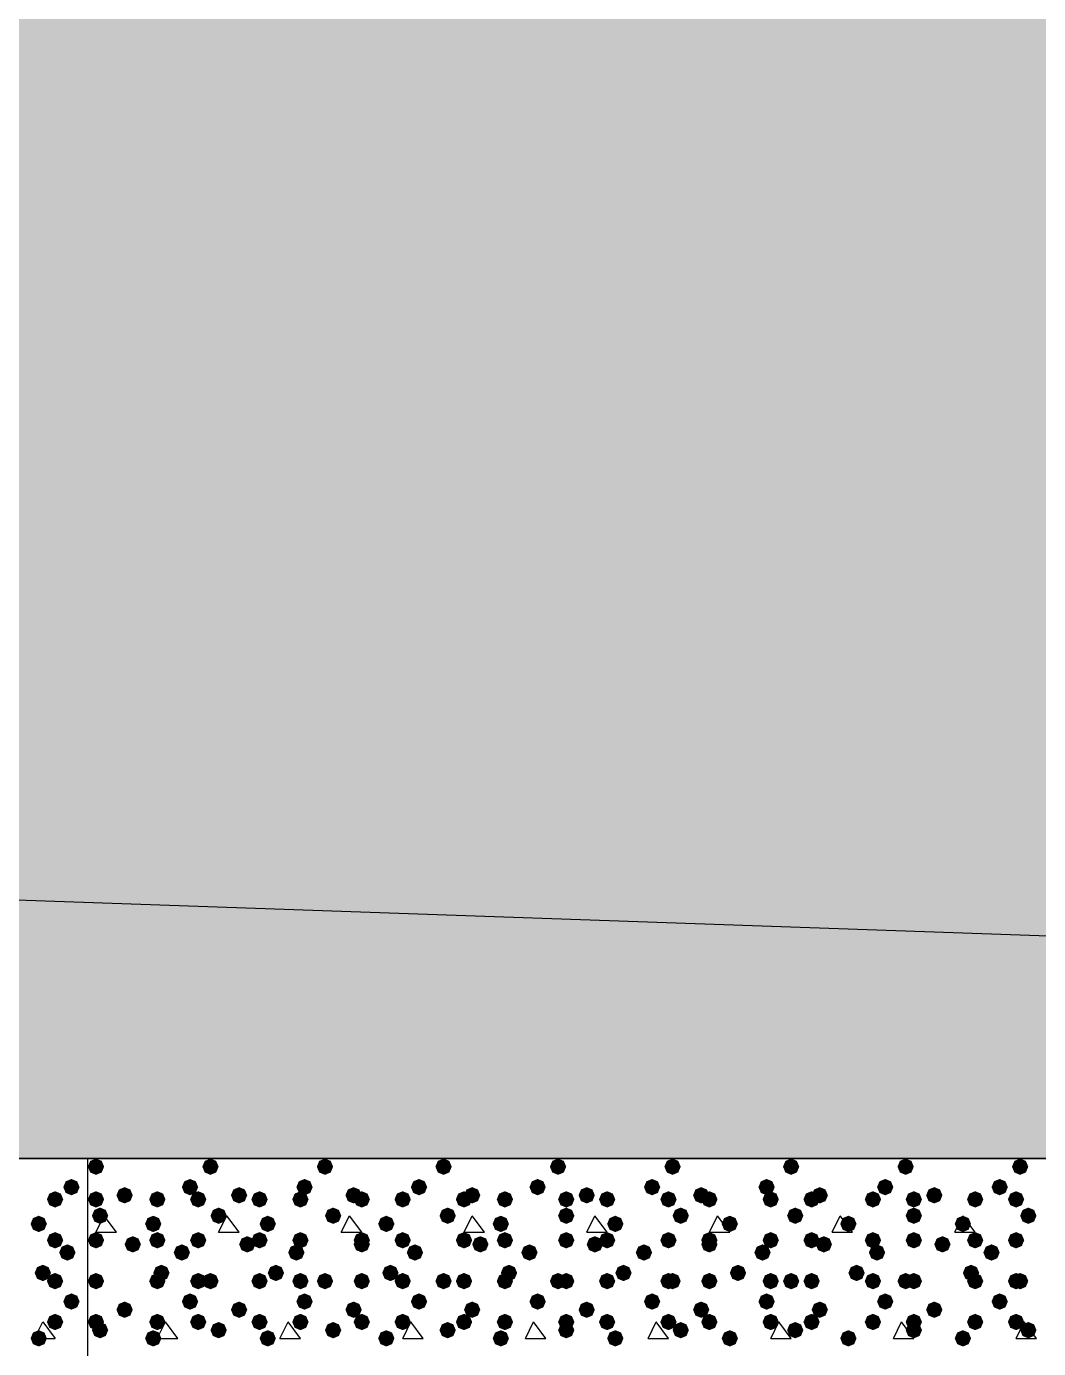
# Model space of a CAD drawing. Header units: millimetres. Extents: x 0 to 420, y 0 to 297.
# Drawn here: x 301.29 to 311.76, y 163.98 to 177.67 of the extents above; entities that cross this region are included whole.
import ezdxf

# ---------------------------------------------------------------- set-up
doc = ezdxf.new("R2010")
doc.units = ezdxf.units.MM
doc.layers.get('0').update_dxf_attribs({"linetype": 'CONTINUOUS'})

msp = doc.modelspace()

# ---------------------------------------------------------------- hatches: boundary and pattern name
at = {"true_color": 0x000008}
h = msp.add_hatch(color=0, dxfattribs=at)
h.paths.add_polyline_path([(378.544667, 177.927), (32.469667, 177.927), (378.544667, 165.946667)], flags=0)
h.paths.add_polyline_path([(32.469667, 177.927), (378.544667, 165.946667), (32.469667, 165.946667)], flags=0)
for points in [[(302.090667, 165.862), (302.065796, 165.802204), (302.006, 165.777333), (301.946204, 165.802204), (301.921333, 165.862), (301.946204, 165.921796), (302.006, 165.946667), (302.065796, 165.921796)], [(303.276, 165.862), (303.251129, 165.802204), (303.191333, 165.777333), (303.131537, 165.802204), (303.106667, 165.862), (303.131537, 165.921796), (303.191333, 165.946667), (303.251129, 165.921796)], [(304.461333, 165.862), (304.436462, 165.802204), (304.376667, 165.777333), (304.316871, 165.802204), (304.292, 165.862), (304.316871, 165.921796), (304.376667, 165.946667), (304.436462, 165.921796)], [(305.689, 165.862), (305.664129, 165.802204), (305.604333, 165.777333), (305.544537, 165.802204), (305.519667, 165.862), (305.544537, 165.921796), (305.604333, 165.946667), (305.664129, 165.921796)], [(306.874333, 165.862), (306.849462, 165.802204), (306.789667, 165.777333), (306.729871, 165.802204), (306.705, 165.862), (306.729871, 165.921796), (306.789667, 165.946667), (306.849462, 165.921796)], [(308.059667, 165.862), (308.034796, 165.802204), (307.975, 165.777333), (307.915204, 165.802204), (307.890333, 165.862), (307.915204, 165.921796), (307.975, 165.946667), (308.034796, 165.921796)], [(309.287333, 165.862), (309.262462, 165.802204), (309.202667, 165.777333), (309.142871, 165.802204), (309.118, 165.862), (309.142871, 165.921796), (309.202667, 165.946667), (309.262462, 165.921796)], [(310.472667, 165.862), (310.447796, 165.802204), (310.388, 165.777333), (310.328204, 165.802204), (310.303333, 165.862), (310.328204, 165.921796), (310.388, 165.946667), (310.447796, 165.921796)], [(311.658, 165.862), (311.633129, 165.802204), (311.573333, 165.777333), (311.513537, 165.802204), (311.488667, 165.862), (311.513537, 165.921796), (311.573333, 165.946667), (311.633129, 165.921796)], [(303.064333, 165.650333), (303.039462, 165.590537), (302.979667, 165.565667), (302.919871, 165.590537), (302.895, 165.650333), (302.919871, 165.710129), (302.979667, 165.735), (303.039462, 165.710129)], [(304.249667, 165.650333), (304.224796, 165.590537), (304.165, 165.565667), (304.105204, 165.590537), (304.080333, 165.650333), (304.105204, 165.710129), (304.165, 165.735), (304.224796, 165.710129)], [(305.435, 165.650333), (305.410129, 165.590537), (305.350333, 165.565667), (305.290538, 165.590537), (305.265667, 165.650333), (305.290537, 165.710129), (305.350333, 165.735), (305.410129, 165.710129)], [(306.662667, 165.650333), (306.637796, 165.590537), (306.578, 165.565667), (306.518204, 165.590537), (306.493333, 165.650333), (306.518204, 165.710129), (306.578, 165.735), (306.637796, 165.710129)], [(307.848, 165.650333), (307.823129, 165.590537), (307.763333, 165.565667), (307.703538, 165.590537), (307.678667, 165.650333), (307.703537, 165.710129), (307.763333, 165.735), (307.823129, 165.710129)], [(309.033333, 165.650333), (309.008462, 165.590537), (308.948667, 165.565667), (308.888871, 165.590537), (308.864, 165.650333), (308.888871, 165.710129), (308.948667, 165.735), (309.008462, 165.710129)], [(310.261, 165.650333), (310.236129, 165.590537), (310.176333, 165.565667), (310.116537, 165.590537), (310.091667, 165.650333), (310.116537, 165.710129), (310.176333, 165.735), (310.236129, 165.710129)], [(311.446333, 165.650333), (311.421462, 165.590537), (311.361667, 165.565667), (311.301871, 165.590537), (311.277, 165.650333), (311.301871, 165.710129), (311.361667, 165.735), (311.421462, 165.710129)], [(302.090667, 165.523333), (302.065796, 165.463537), (302.006, 165.438667), (301.946204, 165.463537), (301.921333, 165.523333), (301.946204, 165.583129), (302.006, 165.608), (302.065796, 165.583129)], [(302.387, 165.565667), (302.362129, 165.505871), (302.302333, 165.481), (302.242538, 165.505871), (302.217667, 165.565667), (302.242537, 165.625462), (302.302333, 165.650333), (302.362129, 165.625463)], [(302.725667, 165.523333), (302.700796, 165.463537), (302.641, 165.438667), (302.581204, 165.463537), (302.556333, 165.523333), (302.581204, 165.583129), (302.641, 165.608), (302.700796, 165.583129)], [(303.149, 165.523333), (303.124129, 165.463537), (303.064333, 165.438667), (303.004537, 165.463537), (302.979667, 165.523333), (303.004537, 165.583129), (303.064333, 165.608), (303.124129, 165.583129)], [(303.572333, 165.565667), (303.547462, 165.505871), (303.487667, 165.481), (303.427871, 165.505871), (303.403, 165.565667), (303.427871, 165.625462), (303.487667, 165.650333), (303.547462, 165.625463)], [(303.784, 165.523333), (303.759129, 165.463537), (303.699333, 165.438667), (303.639537, 165.463537), (303.614667, 165.523333), (303.639537, 165.583129), (303.699333, 165.608), (303.759129, 165.583129)], [(304.207333, 165.523333), (304.182462, 165.463537), (304.122667, 165.438667), (304.062871, 165.463537), (304.038, 165.523333), (304.062871, 165.583129), (304.122667, 165.608), (304.182462, 165.583129)], [(304.757667, 165.565667), (304.732796, 165.505871), (304.673, 165.481), (304.613204, 165.505871), (304.588333, 165.565667), (304.613204, 165.625462), (304.673, 165.650333), (304.732796, 165.625463)], [(304.842333, 165.523333), (304.817462, 165.463537), (304.757667, 165.438667), (304.697871, 165.463537), (304.673, 165.523333), (304.697871, 165.583129), (304.757667, 165.608), (304.817462, 165.583129)], [(305.265667, 165.523333), (305.240796, 165.463537), (305.181, 165.438667), (305.121204, 165.463537), (305.096333, 165.523333), (305.121204, 165.583129), (305.181, 165.608), (305.240796, 165.583129)], [(305.900667, 165.523333), (305.875796, 165.463537), (305.816, 165.438667), (305.756204, 165.463537), (305.731333, 165.523333), (305.756204, 165.583129), (305.816, 165.608), (305.875796, 165.583129)], [(305.985333, 165.565667), (305.960463, 165.505871), (305.900667, 165.481), (305.840871, 165.505871), (305.816, 165.565667), (305.840871, 165.625462), (305.900667, 165.650333), (305.960462, 165.625463)], [(306.324, 165.523333), (306.299129, 165.463537), (306.239333, 165.438667), (306.179537, 165.463537), (306.154667, 165.523333), (306.179537, 165.583129), (306.239333, 165.608), (306.299129, 165.583129)], [(306.959, 165.523333), (306.934129, 165.463537), (306.874333, 165.438667), (306.814537, 165.463537), (306.789667, 165.523333), (306.814537, 165.583129), (306.874333, 165.608), (306.934129, 165.583129)], [(307.170667, 165.565667), (307.145796, 165.505871), (307.086, 165.481), (307.026204, 165.505871), (307.001333, 165.565667), (307.026204, 165.625462), (307.086, 165.650333), (307.145796, 165.625463)], [(307.382333, 165.523333), (307.357462, 165.463537), (307.297667, 165.438667), (307.237871, 165.463537), (307.213, 165.523333), (307.237871, 165.583129), (307.297667, 165.608), (307.357462, 165.583129)], [(308.017333, 165.523333), (307.992462, 165.463537), (307.932667, 165.438667), (307.872871, 165.463537), (307.848, 165.523333), (307.872871, 165.583129), (307.932667, 165.608), (307.992462, 165.583129)], [(308.356, 165.565667), (308.331129, 165.505871), (308.271333, 165.481), (308.211537, 165.505871), (308.186667, 165.565667), (308.211537, 165.625462), (308.271333, 165.650333), (308.331129, 165.625463)], [(308.440667, 165.523333), (308.415796, 165.463537), (308.356, 165.438667), (308.296204, 165.463537), (308.271333, 165.523333), (308.296204, 165.583129), (308.356, 165.608), (308.415796, 165.583129)], [(309.075667, 165.523333), (309.050796, 165.463537), (308.991, 165.438667), (308.931204, 165.463537), (308.906333, 165.523333), (308.931204, 165.583129), (308.991, 165.608), (309.050796, 165.583129)], [(309.499, 165.523333), (309.474129, 165.463537), (309.414333, 165.438667), (309.354537, 165.463537), (309.329667, 165.523333), (309.354537, 165.583129), (309.414333, 165.608), (309.474129, 165.583129)], [(309.583667, 165.565667), (309.558796, 165.505871), (309.499, 165.481), (309.439204, 165.505871), (309.414333, 165.565667), (309.439204, 165.625462), (309.499, 165.650333), (309.558796, 165.625463)], [(310.134, 165.523333), (310.109129, 165.463537), (310.049333, 165.438667), (309.989537, 165.463537), (309.964667, 165.523333), (309.989537, 165.583129), (310.049333, 165.608), (310.109129, 165.583129)], [(310.557333, 165.523333), (310.532462, 165.463537), (310.472667, 165.438667), (310.412871, 165.463537), (310.388, 165.523333), (310.412871, 165.583129), (310.472667, 165.608), (310.532462, 165.583129)], [(310.769, 165.565667), (310.744129, 165.505871), (310.684333, 165.481), (310.624537, 165.505871), (310.599667, 165.565667), (310.624537, 165.625462), (310.684333, 165.650333), (310.744129, 165.625463)], [(311.192333, 165.523333), (311.167462, 165.463537), (311.107667, 165.438667), (311.047871, 165.463537), (311.023, 165.523333), (311.047871, 165.583129), (311.107667, 165.608), (311.167462, 165.583129)], [(311.615667, 165.523333), (311.590796, 165.463537), (311.531, 165.438667), (311.471204, 165.463537), (311.446333, 165.523333), (311.471204, 165.583129), (311.531, 165.608), (311.590796, 165.583129)], [(302.133, 165.354), (302.108129, 165.294204), (302.048333, 165.269333), (301.988538, 165.294204), (301.963667, 165.354), (301.988537, 165.413796), (302.048333, 165.438667), (302.108129, 165.413796)], [(303.360667, 165.354), (303.335796, 165.294204), (303.276, 165.269333), (303.216204, 165.294204), (303.191333, 165.354), (303.216204, 165.413796), (303.276, 165.438667), (303.335796, 165.413796)], [(304.546, 165.354), (304.521129, 165.294204), (304.461333, 165.269333), (304.401538, 165.294204), (304.376667, 165.354), (304.401537, 165.413796), (304.461333, 165.438667), (304.521129, 165.413796)], [(305.731333, 165.354), (305.706462, 165.294204), (305.646667, 165.269333), (305.586871, 165.294204), (305.562, 165.354), (305.586871, 165.413796), (305.646667, 165.438667), (305.706462, 165.413796)], [(306.959, 165.354), (306.934129, 165.294204), (306.874333, 165.269333), (306.814537, 165.294204), (306.789667, 165.354), (306.814537, 165.413796), (306.874333, 165.438667), (306.934129, 165.413796)], [(308.144333, 165.354), (308.119462, 165.294204), (308.059667, 165.269333), (307.999871, 165.294204), (307.975, 165.354), (307.999871, 165.413796), (308.059667, 165.438667), (308.119462, 165.413796)], [(309.329667, 165.354), (309.304796, 165.294204), (309.245, 165.269333), (309.185204, 165.294204), (309.160333, 165.354), (309.185204, 165.413796), (309.245, 165.438667), (309.304796, 165.413796)], [(310.557333, 165.354), (310.532462, 165.294204), (310.472667, 165.269333), (310.412871, 165.294204), (310.388, 165.354), (310.412871, 165.413796), (310.472667, 165.438667), (310.532462, 165.413796)], [(311.742667, 165.354), (311.717796, 165.294204), (311.658, 165.269333), (311.598204, 165.294204), (311.573333, 165.354), (311.598204, 165.413796), (311.658, 165.438667), (311.717796, 165.413796)], [(302.683333, 165.269333), (302.658462, 165.209537), (302.598667, 165.184667), (302.538871, 165.209537), (302.514, 165.269333), (302.538871, 165.329129), (302.598667, 165.354), (302.658462, 165.329129)], [(303.868667, 165.269333), (303.843796, 165.209537), (303.784, 165.184667), (303.724204, 165.209537), (303.699333, 165.269333), (303.724204, 165.329129), (303.784, 165.354), (303.843796, 165.329129)], [(305.096333, 165.269333), (305.071462, 165.209537), (305.011667, 165.184667), (304.951871, 165.209537), (304.927, 165.269333), (304.951871, 165.329129), (305.011667, 165.354), (305.071462, 165.329129)], [(306.281667, 165.269333), (306.256796, 165.209537), (306.197, 165.184667), (306.137204, 165.209537), (306.112333, 165.269333), (306.137204, 165.329129), (306.197, 165.354), (306.256796, 165.329129)], [(307.467, 165.269333), (307.442129, 165.209537), (307.382333, 165.184667), (307.322538, 165.209537), (307.297667, 165.269333), (307.322537, 165.329129), (307.382333, 165.354), (307.442129, 165.329129)], [(308.652333, 165.269333), (308.627462, 165.209537), (308.567667, 165.184667), (308.507871, 165.209537), (308.483, 165.269333), (308.507871, 165.329129), (308.567667, 165.354), (308.627462, 165.329129)], [(309.88, 165.269333), (309.855129, 165.209537), (309.795333, 165.184667), (309.735537, 165.209537), (309.710667, 165.269333), (309.735537, 165.329129), (309.795333, 165.354), (309.855129, 165.329129)], [(311.065333, 165.269333), (311.040462, 165.209537), (310.980667, 165.184667), (310.920871, 165.209537), (310.896, 165.269333), (310.920871, 165.329129), (310.980667, 165.354), (311.040462, 165.329129)], [(302.090667, 165.1), (302.065796, 165.040204), (302.006, 165.015333), (301.946204, 165.040204), (301.921333, 165.1), (301.946204, 165.159796), (302.006, 165.184667), (302.065796, 165.159796)], [(302.725667, 165.1), (302.700796, 165.040204), (302.641, 165.015333), (302.581204, 165.040204), (302.556333, 165.1), (302.581204, 165.159796), (302.641, 165.184667), (302.700796, 165.159796)], [(303.149, 165.1), (303.124129, 165.040204), (303.064333, 165.015333), (303.004537, 165.040204), (302.979667, 165.1), (303.004537, 165.159796), (303.064333, 165.184667), (303.124129, 165.159796)], [(303.784, 165.1), (303.759129, 165.040204), (303.699333, 165.015333), (303.639537, 165.040204), (303.614667, 165.1), (303.639537, 165.159796), (303.699333, 165.184667), (303.759129, 165.159796)], [(304.207333, 165.1), (304.182462, 165.040204), (304.122667, 165.015333), (304.062871, 165.040204), (304.038, 165.1), (304.062871, 165.159796), (304.122667, 165.184667), (304.182462, 165.159796)], [(304.842333, 165.1), (304.817462, 165.040204), (304.757667, 165.015333), (304.697871, 165.040204), (304.673, 165.1), (304.697871, 165.159796), (304.757667, 165.184667), (304.817462, 165.159796)], [(305.265667, 165.1), (305.240796, 165.040204), (305.181, 165.015333), (305.121204, 165.040204), (305.096333, 165.1), (305.121204, 165.159796), (305.181, 165.184667), (305.240796, 165.159796)], [(305.900667, 165.1), (305.875796, 165.040204), (305.816, 165.015333), (305.756204, 165.040204), (305.731333, 165.1), (305.756204, 165.159796), (305.816, 165.184667), (305.875796, 165.159796)], [(306.324, 165.1), (306.299129, 165.040204), (306.239333, 165.015333), (306.179537, 165.040204), (306.154667, 165.1), (306.179537, 165.159796), (306.239333, 165.184667), (306.299129, 165.159796)], [(306.959, 165.1), (306.934129, 165.040204), (306.874333, 165.015333), (306.814537, 165.040204), (306.789667, 165.1), (306.814537, 165.159796), (306.874333, 165.184667), (306.934129, 165.159796)], [(307.382333, 165.1), (307.357462, 165.040204), (307.297667, 165.015333), (307.237871, 165.040204), (307.213, 165.1), (307.237871, 165.159796), (307.297667, 165.184667), (307.357462, 165.159796)], [(308.017333, 165.1), (307.992462, 165.040204), (307.932667, 165.015333), (307.872871, 165.040204), (307.848, 165.1), (307.872871, 165.159796), (307.932667, 165.184667), (307.992462, 165.159796)], [(308.440667, 165.1), (308.415796, 165.040204), (308.356, 165.015333), (308.296204, 165.040204), (308.271333, 165.1), (308.296204, 165.159796), (308.356, 165.184667), (308.415796, 165.159796)], [(309.075667, 165.1), (309.050796, 165.040204), (308.991, 165.015333), (308.931204, 165.040204), (308.906333, 165.1), (308.931204, 165.159796), (308.991, 165.184667), (309.050796, 165.159796)], [(309.499, 165.1), (309.474129, 165.040204), (309.414333, 165.015333), (309.354537, 165.040204), (309.329667, 165.1), (309.354537, 165.159796), (309.414333, 165.184667), (309.474129, 165.159796)], [(310.134, 165.1), (310.109129, 165.040204), (310.049333, 165.015333), (309.989537, 165.040204), (309.964667, 165.1), (309.989537, 165.159796), (310.049333, 165.184667), (310.109129, 165.159796)], [(310.557333, 165.1), (310.532462, 165.040204), (310.472667, 165.015333), (310.412871, 165.040204), (310.388, 165.1), (310.412871, 165.159796), (310.472667, 165.184667), (310.532462, 165.159796)], [(311.192333, 165.1), (311.167462, 165.040204), (311.107667, 165.015333), (311.047871, 165.040204), (311.023, 165.1), (311.047871, 165.159796), (311.107667, 165.184667), (311.167462, 165.159796)], [(311.615667, 165.1), (311.590796, 165.040204), (311.531, 165.015333), (311.471204, 165.040204), (311.446333, 165.1), (311.471204, 165.159796), (311.531, 165.184667), (311.590796, 165.159796)], [(302.471667, 165.057667), (302.446796, 164.997871), (302.387, 164.973), (302.327204, 164.997871), (302.302333, 165.057667), (302.327204, 165.117462), (302.387, 165.142333), (302.446796, 165.117463)], [(302.979667, 164.973), (302.954796, 164.913204), (302.895, 164.888333), (302.835204, 164.913204), (302.810333, 164.973), (302.835204, 165.032796), (302.895, 165.057667), (302.954796, 165.032796)], [(303.657, 165.057667), (303.632129, 164.997871), (303.572333, 164.973), (303.512538, 164.997871), (303.487667, 165.057667), (303.512537, 165.117462), (303.572333, 165.142333), (303.632129, 165.117463)], [(304.165, 164.973), (304.140129, 164.913204), (304.080333, 164.888333), (304.020538, 164.913204), (303.995667, 164.973), (304.020537, 165.032796), (304.080333, 165.057667), (304.140129, 165.032796)], [(304.842333, 165.057667), (304.817462, 164.997871), (304.757667, 164.973), (304.697871, 164.997871), (304.673, 165.057667), (304.697871, 165.117462), (304.757667, 165.142333), (304.817462, 165.117463)], [(305.392667, 164.973), (305.367796, 164.913204), (305.308, 164.888333), (305.248204, 164.913204), (305.223333, 164.973), (305.248204, 165.032796), (305.308, 165.057667), (305.367796, 165.032796)], [(306.07, 165.057667), (306.045129, 164.997871), (305.985333, 164.973), (305.925538, 164.997871), (305.900667, 165.057667), (305.925537, 165.117462), (305.985333, 165.142333), (306.045129, 165.117463)], [(306.578, 164.973), (306.553129, 164.913204), (306.493333, 164.888333), (306.433538, 164.913204), (306.408667, 164.973), (306.433537, 165.032796), (306.493333, 165.057667), (306.553129, 165.032796)], [(307.255333, 165.057667), (307.230463, 164.997871), (307.170667, 164.973), (307.110871, 164.997871), (307.086, 165.057667), (307.110871, 165.117462), (307.170667, 165.142333), (307.230462, 165.117463)], [(307.763333, 164.973), (307.738462, 164.913204), (307.678667, 164.888333), (307.618871, 164.913204), (307.594, 164.973), (307.618871, 165.032796), (307.678667, 165.057667), (307.738462, 165.032796)], [(308.440667, 165.057667), (308.415796, 164.997871), (308.356, 164.973), (308.296204, 164.997871), (308.271333, 165.057667), (308.296204, 165.117462), (308.356, 165.142333), (308.415796, 165.117463)], [(308.991, 164.973), (308.966129, 164.913204), (308.906333, 164.888333), (308.846537, 164.913204), (308.821667, 164.973), (308.846537, 165.032796), (308.906333, 165.057667), (308.966129, 165.032796)], [(309.626, 165.057667), (309.601129, 164.997871), (309.541333, 164.973), (309.481537, 164.997871), (309.456667, 165.057667), (309.481537, 165.117462), (309.541333, 165.142333), (309.601129, 165.117463)], [(310.176333, 164.973), (310.151462, 164.913204), (310.091667, 164.888333), (310.031871, 164.913204), (310.007, 164.973), (310.031871, 165.032796), (310.091667, 165.057667), (310.151462, 165.032796)], [(310.853667, 165.057667), (310.828796, 164.997871), (310.769, 164.973), (310.709204, 164.997871), (310.684333, 165.057667), (310.709204, 165.117462), (310.769, 165.142333), (310.828796, 165.117463)], [(311.361667, 164.973), (311.336796, 164.913204), (311.277, 164.888333), (311.217204, 164.913204), (311.192333, 164.973), (311.217204, 165.032796), (311.277, 165.057667), (311.336796, 165.032796)], [(302.090667, 164.676667), (302.065796, 164.616871), (302.006, 164.592), (301.946204, 164.616871), (301.921333, 164.676667), (301.946204, 164.736462), (302.006, 164.761333), (302.065796, 164.736463)], [(302.090667, 164.676667), (302.065796, 164.616871), (302.006, 164.592), (301.946204, 164.616871), (301.921333, 164.676667), (301.946204, 164.736462), (302.006, 164.761333), (302.065796, 164.736463)], [(302.725667, 164.676667), (302.700796, 164.616871), (302.641, 164.592), (302.581204, 164.616871), (302.556333, 164.676667), (302.581204, 164.736462), (302.641, 164.761333), (302.700796, 164.736463)], [(302.768, 164.761333), (302.743129, 164.701537), (302.683333, 164.676667), (302.623538, 164.701537), (302.598667, 164.761333), (302.623537, 164.821129), (302.683333, 164.846), (302.743129, 164.821129)], [(303.149, 164.676667), (303.124129, 164.616871), (303.064333, 164.592), (303.004537, 164.616871), (302.979667, 164.676667), (303.004537, 164.736462), (303.064333, 164.761333), (303.124129, 164.736463)], [(303.276, 164.676667), (303.251129, 164.616871), (303.191333, 164.592), (303.131537, 164.616871), (303.106667, 164.676667), (303.131537, 164.736462), (303.191333, 164.761333), (303.251129, 164.736463)], [(303.784, 164.676667), (303.759129, 164.616871), (303.699333, 164.592), (303.639537, 164.616871), (303.614667, 164.676667), (303.639537, 164.736462), (303.699333, 164.761333), (303.759129, 164.736463)], [(303.953333, 164.761333), (303.928463, 164.701537), (303.868667, 164.676667), (303.808871, 164.701537), (303.784, 164.761333), (303.808871, 164.821129), (303.868667, 164.846), (303.928462, 164.821129)], [(304.207333, 164.676667), (304.182462, 164.616871), (304.122667, 164.592), (304.062871, 164.616871), (304.038, 164.676667), (304.062871, 164.736462), (304.122667, 164.761333), (304.182462, 164.736463)], [(304.461333, 164.676667), (304.436462, 164.616871), (304.376667, 164.592), (304.316871, 164.616871), (304.292, 164.676667), (304.316871, 164.736462), (304.376667, 164.761333), (304.436462, 164.736463)], [(304.842333, 164.676667), (304.817462, 164.616871), (304.757667, 164.592), (304.697871, 164.616871), (304.673, 164.676667), (304.697871, 164.736462), (304.757667, 164.761333), (304.817462, 164.736463)], [(305.138667, 164.761333), (305.113796, 164.701537), (305.054, 164.676667), (304.994204, 164.701537), (304.969333, 164.761333), (304.994204, 164.821129), (305.054, 164.846), (305.113796, 164.821129)], [(305.265667, 164.676667), (305.240796, 164.616871), (305.181, 164.592), (305.121204, 164.616871), (305.096333, 164.676667), (305.121204, 164.736462), (305.181, 164.761333), (305.240796, 164.736463)], [(305.689, 164.676667), (305.664129, 164.616871), (305.604333, 164.592), (305.544537, 164.616871), (305.519667, 164.676667), (305.544537, 164.736462), (305.604333, 164.761333), (305.664129, 164.736463)], [(305.900667, 164.676667), (305.875796, 164.616871), (305.816, 164.592), (305.756204, 164.616871), (305.731333, 164.676667), (305.756204, 164.736462), (305.816, 164.761333), (305.875796, 164.736463)], [(306.324, 164.676667), (306.299129, 164.616871), (306.239333, 164.592), (306.179537, 164.616871), (306.154667, 164.676667), (306.179537, 164.736462), (306.239333, 164.761333), (306.299129, 164.736463)], [(306.366333, 164.761333), (306.341462, 164.701537), (306.281667, 164.676667), (306.221871, 164.701537), (306.197, 164.761333), (306.221871, 164.821129), (306.281667, 164.846), (306.341462, 164.821129)], [(306.874333, 164.676667), (306.849462, 164.616871), (306.789667, 164.592), (306.729871, 164.616871), (306.705, 164.676667), (306.729871, 164.736462), (306.789667, 164.761333), (306.849462, 164.736463)], [(306.959, 164.676667), (306.934129, 164.616871), (306.874333, 164.592), (306.814537, 164.616871), (306.789667, 164.676667), (306.814537, 164.736462), (306.874333, 164.761333), (306.934129, 164.736463)], [(307.382333, 164.676667), (307.357462, 164.616871), (307.297667, 164.592), (307.237871, 164.616871), (307.213, 164.676667), (307.237871, 164.736462), (307.297667, 164.761333), (307.357462, 164.736463)], [(307.551667, 164.761333), (307.526796, 164.701537), (307.467, 164.676667), (307.407204, 164.701537), (307.382333, 164.761333), (307.407204, 164.821129), (307.467, 164.846), (307.526796, 164.821129)], [(308.017333, 164.676667), (307.992462, 164.616871), (307.932667, 164.592), (307.872871, 164.616871), (307.848, 164.676667), (307.872871, 164.736462), (307.932667, 164.761333), (307.992462, 164.736463)], [(308.059667, 164.676667), (308.034796, 164.616871), (307.975, 164.592), (307.915204, 164.616871), (307.890333, 164.676667), (307.915204, 164.736462), (307.975, 164.761333), (308.034796, 164.736463)], [(308.440667, 164.676667), (308.415796, 164.616871), (308.356, 164.592), (308.296204, 164.616871), (308.271333, 164.676667), (308.296204, 164.736462), (308.356, 164.761333), (308.415796, 164.736463)], [(308.737, 164.761333), (308.712129, 164.701537), (308.652333, 164.676667), (308.592538, 164.701537), (308.567667, 164.761333), (308.592537, 164.821129), (308.652333, 164.846), (308.712129, 164.821129)], [(309.075667, 164.676667), (309.050796, 164.616871), (308.991, 164.592), (308.931204, 164.616871), (308.906333, 164.676667), (308.931204, 164.736462), (308.991, 164.761333), (309.050796, 164.736463)], [(309.287333, 164.676667), (309.262462, 164.616871), (309.202667, 164.592), (309.142871, 164.616871), (309.118, 164.676667), (309.142871, 164.736462), (309.202667, 164.761333), (309.262462, 164.736463)], [(309.499, 164.676667), (309.474129, 164.616871), (309.414333, 164.592), (309.354537, 164.616871), (309.329667, 164.676667), (309.354537, 164.736462), (309.414333, 164.761333), (309.474129, 164.736463)], [(309.964667, 164.761333), (309.939796, 164.701537), (309.88, 164.676667), (309.820204, 164.701537), (309.795333, 164.761333), (309.820204, 164.821129), (309.88, 164.846), (309.939796, 164.821129)], [(310.134, 164.676667), (310.109129, 164.616871), (310.049333, 164.592), (309.989537, 164.616871), (309.964667, 164.676667), (309.989537, 164.736462), (310.049333, 164.761333), (310.109129, 164.736463)], [(310.472667, 164.676667), (310.447796, 164.616871), (310.388, 164.592), (310.328204, 164.616871), (310.303333, 164.676667), (310.328204, 164.736462), (310.388, 164.761333), (310.447796, 164.736463)], [(310.557333, 164.676667), (310.532462, 164.616871), (310.472667, 164.592), (310.412871, 164.616871), (310.388, 164.676667), (310.412871, 164.736462), (310.472667, 164.761333), (310.532462, 164.736463)], [(311.15, 164.761333), (311.125129, 164.701537), (311.065333, 164.676667), (311.005538, 164.701537), (310.980667, 164.761333), (311.005537, 164.821129), (311.065333, 164.846), (311.125129, 164.821129)], [(311.192333, 164.676667), (311.167462, 164.616871), (311.107667, 164.592), (311.047871, 164.616871), (311.023, 164.676667), (311.047871, 164.736462), (311.107667, 164.761333), (311.167462, 164.736463)], [(311.615667, 164.676667), (311.590796, 164.616871), (311.531, 164.592), (311.471204, 164.616871), (311.446333, 164.676667), (311.471204, 164.736462), (311.531, 164.761333), (311.590796, 164.736463)], [(311.658, 164.676667), (311.633129, 164.616871), (311.573333, 164.592), (311.513537, 164.616871), (311.488667, 164.676667), (311.513537, 164.736462), (311.573333, 164.761333), (311.633129, 164.736463)], [(303.064333, 164.465), (303.039462, 164.405204), (302.979667, 164.380333), (302.919871, 164.405204), (302.895, 164.465), (302.919871, 164.524796), (302.979667, 164.549667), (303.039462, 164.524796)], [(304.249667, 164.465), (304.224796, 164.405204), (304.165, 164.380333), (304.105204, 164.405204), (304.080333, 164.465), (304.105204, 164.524796), (304.165, 164.549667), (304.224796, 164.524796)], [(305.435, 164.465), (305.410129, 164.405204), (305.350333, 164.380333), (305.290538, 164.405204), (305.265667, 164.465), (305.290537, 164.524796), (305.350333, 164.549667), (305.410129, 164.524796)], [(306.662667, 164.465), (306.637796, 164.405204), (306.578, 164.380333), (306.518204, 164.405204), (306.493333, 164.465), (306.518204, 164.524796), (306.578, 164.549667), (306.637796, 164.524796)], [(307.848, 164.465), (307.823129, 164.405204), (307.763333, 164.380333), (307.703538, 164.405204), (307.678667, 164.465), (307.703537, 164.524796), (307.763333, 164.549667), (307.823129, 164.524796)], [(309.033333, 164.465), (309.008462, 164.405204), (308.948667, 164.380333), (308.888871, 164.405204), (308.864, 164.465), (308.888871, 164.524796), (308.948667, 164.549667), (309.008462, 164.524796)], [(310.261, 164.465), (310.236129, 164.405204), (310.176333, 164.380333), (310.116537, 164.405204), (310.091667, 164.465), (310.116537, 164.524796), (310.176333, 164.549667), (310.236129, 164.524796)], [(311.446333, 164.465), (311.421462, 164.405204), (311.361667, 164.380333), (311.301871, 164.405204), (311.277, 164.465), (311.301871, 164.524796), (311.361667, 164.549667), (311.421462, 164.524796)], [(302.387, 164.380333), (302.362129, 164.320537), (302.302333, 164.295667), (302.242538, 164.320537), (302.217667, 164.380333), (302.242537, 164.440129), (302.302333, 164.465), (302.362129, 164.440129)], [(303.572333, 164.380333), (303.547462, 164.320537), (303.487667, 164.295667), (303.427871, 164.320537), (303.403, 164.380333), (303.427871, 164.440129), (303.487667, 164.465), (303.547462, 164.440129)], [(304.757667, 164.380333), (304.732796, 164.320537), (304.673, 164.295667), (304.613204, 164.320537), (304.588333, 164.380333), (304.613204, 164.440129), (304.673, 164.465), (304.732796, 164.440129)], [(305.985333, 164.380333), (305.960463, 164.320537), (305.900667, 164.295667), (305.840871, 164.320537), (305.816, 164.380333), (305.840871, 164.440129), (305.900667, 164.465), (305.960462, 164.440129)], [(307.170667, 164.380333), (307.145796, 164.320537), (307.086, 164.295667), (307.026204, 164.320537), (307.001333, 164.380333), (307.026204, 164.440129), (307.086, 164.465), (307.145796, 164.440129)], [(308.356, 164.380333), (308.331129, 164.320537), (308.271333, 164.295667), (308.211537, 164.320537), (308.186667, 164.380333), (308.211537, 164.440129), (308.271333, 164.465), (308.331129, 164.440129)], [(309.583667, 164.380333), (309.558796, 164.320537), (309.499, 164.295667), (309.439204, 164.320537), (309.414333, 164.380333), (309.439204, 164.440129), (309.499, 164.465), (309.558796, 164.440129)], [(310.769, 164.380333), (310.744129, 164.320537), (310.684333, 164.295667), (310.624537, 164.320537), (310.599667, 164.380333), (310.624537, 164.440129), (310.684333, 164.465), (310.744129, 164.440129)], [(302.090667, 164.253333), (302.065796, 164.193537), (302.006, 164.168667), (301.946204, 164.193537), (301.921333, 164.253333), (301.946204, 164.313129), (302.006, 164.338), (302.065796, 164.313129)], [(302.133, 164.168667), (302.108129, 164.108871), (302.048333, 164.084), (301.988538, 164.108871), (301.963667, 164.168667), (301.988537, 164.228462), (302.048333, 164.253333), (302.108129, 164.228463)], [(302.725667, 164.253333), (302.700796, 164.193537), (302.641, 164.168667), (302.581204, 164.193537), (302.556333, 164.253333), (302.581204, 164.313129), (302.641, 164.338), (302.700796, 164.313129)], [(303.149, 164.253333), (303.124129, 164.193537), (303.064333, 164.168667), (303.004537, 164.193537), (302.979667, 164.253333), (303.004537, 164.313129), (303.064333, 164.338), (303.124129, 164.313129)], [(303.360667, 164.168667), (303.335796, 164.108871), (303.276, 164.084), (303.216204, 164.108871), (303.191333, 164.168667), (303.216204, 164.228462), (303.276, 164.253333), (303.335796, 164.228463)], [(303.784, 164.253333), (303.759129, 164.193537), (303.699333, 164.168667), (303.639537, 164.193537), (303.614667, 164.253333), (303.639537, 164.313129), (303.699333, 164.338), (303.759129, 164.313129)], [(304.207333, 164.253333), (304.182462, 164.193537), (304.122667, 164.168667), (304.062871, 164.193537), (304.038, 164.253333), (304.062871, 164.313129), (304.122667, 164.338), (304.182462, 164.313129)], [(304.546, 164.168667), (304.521129, 164.108871), (304.461333, 164.084), (304.401538, 164.108871), (304.376667, 164.168667), (304.401537, 164.228462), (304.461333, 164.253333), (304.521129, 164.228463)], [(304.842333, 164.253333), (304.817462, 164.193537), (304.757667, 164.168667), (304.697871, 164.193537), (304.673, 164.253333), (304.697871, 164.313129), (304.757667, 164.338), (304.817462, 164.313129)], [(305.265667, 164.253333), (305.240796, 164.193537), (305.181, 164.168667), (305.121204, 164.193537), (305.096333, 164.253333), (305.121204, 164.313129), (305.181, 164.338), (305.240796, 164.313129)], [(305.731333, 164.168667), (305.706462, 164.108871), (305.646667, 164.084), (305.586871, 164.108871), (305.562, 164.168667), (305.586871, 164.228462), (305.646667, 164.253333), (305.706462, 164.228463)], [(305.900667, 164.253333), (305.875796, 164.193537), (305.816, 164.168667), (305.756204, 164.193537), (305.731333, 164.253333), (305.756204, 164.313129), (305.816, 164.338), (305.875796, 164.313129)], [(306.324, 164.253333), (306.299129, 164.193537), (306.239333, 164.168667), (306.179537, 164.193537), (306.154667, 164.253333), (306.179537, 164.313129), (306.239333, 164.338), (306.299129, 164.313129)], [(306.959, 164.253333), (306.934129, 164.193537), (306.874333, 164.168667), (306.814537, 164.193537), (306.789667, 164.253333), (306.814537, 164.313129), (306.874333, 164.338), (306.934129, 164.313129)], [(306.959, 164.168667), (306.934129, 164.108871), (306.874333, 164.084), (306.814537, 164.108871), (306.789667, 164.168667), (306.814537, 164.228462), (306.874333, 164.253333), (306.934129, 164.228463)], [(307.382333, 164.253333), (307.357462, 164.193537), (307.297667, 164.168667), (307.237871, 164.193537), (307.213, 164.253333), (307.237871, 164.313129), (307.297667, 164.338), (307.357462, 164.313129)], [(308.017333, 164.253333), (307.992462, 164.193537), (307.932667, 164.168667), (307.872871, 164.193537), (307.848, 164.253333), (307.872871, 164.313129), (307.932667, 164.338), (307.992462, 164.313129)], [(308.144333, 164.168667), (308.119462, 164.108871), (308.059667, 164.084), (307.999871, 164.108871), (307.975, 164.168667), (307.999871, 164.228462), (308.059667, 164.253333), (308.119462, 164.228463)], [(308.440667, 164.253333), (308.415796, 164.193537), (308.356, 164.168667), (308.296204, 164.193537), (308.271333, 164.253333), (308.296204, 164.313129), (308.356, 164.338), (308.415796, 164.313129)], [(309.075667, 164.253333), (309.050796, 164.193537), (308.991, 164.168667), (308.931204, 164.193537), (308.906333, 164.253333), (308.931204, 164.313129), (308.991, 164.338), (309.050796, 164.313129)], [(309.329667, 164.168667), (309.304796, 164.108871), (309.245, 164.084), (309.185204, 164.108871), (309.160333, 164.168667), (309.185204, 164.228462), (309.245, 164.253333), (309.304796, 164.228463)], [(309.499, 164.253333), (309.474129, 164.193537), (309.414333, 164.168667), (309.354537, 164.193537), (309.329667, 164.253333), (309.354537, 164.313129), (309.414333, 164.338), (309.474129, 164.313129)], [(310.134, 164.253333), (310.109129, 164.193537), (310.049333, 164.168667), (309.989537, 164.193537), (309.964667, 164.253333), (309.989537, 164.313129), (310.049333, 164.338), (310.109129, 164.313129)], [(310.557333, 164.253333), (310.532462, 164.193537), (310.472667, 164.168667), (310.412871, 164.193537), (310.388, 164.253333), (310.412871, 164.313129), (310.472667, 164.338), (310.532462, 164.313129)], [(310.557333, 164.168667), (310.532462, 164.108871), (310.472667, 164.084), (310.412871, 164.108871), (310.388, 164.168667), (310.412871, 164.228462), (310.472667, 164.253333), (310.532462, 164.228463)], [(311.192333, 164.253333), (311.167462, 164.193537), (311.107667, 164.168667), (311.047871, 164.193537), (311.023, 164.253333), (311.047871, 164.313129), (311.107667, 164.338), (311.167462, 164.313129)], [(311.615667, 164.253333), (311.590796, 164.193537), (311.531, 164.168667), (311.471204, 164.193537), (311.446333, 164.253333), (311.471204, 164.313129), (311.531, 164.338), (311.590796, 164.313129)], [(311.742667, 164.168667), (311.717796, 164.108871), (311.658, 164.084), (311.598204, 164.108871), (311.573333, 164.168667), (311.598204, 164.228462), (311.658, 164.253333), (311.717796, 164.228463)], [(302.683333, 164.084), (302.658462, 164.024204), (302.598667, 163.999333), (302.538871, 164.024204), (302.514, 164.084), (302.538871, 164.143796), (302.598667, 164.168667), (302.658462, 164.143796)], [(303.868667, 164.084), (303.843796, 164.024204), (303.784, 163.999333), (303.724204, 164.024204), (303.699333, 164.084), (303.724204, 164.143796), (303.784, 164.168667), (303.843796, 164.143796)], [(305.096333, 164.084), (305.071462, 164.024204), (305.011667, 163.999333), (304.951871, 164.024204), (304.927, 164.084), (304.951871, 164.143796), (305.011667, 164.168667), (305.071462, 164.143796)], [(306.281667, 164.084), (306.256796, 164.024204), (306.197, 163.999333), (306.137204, 164.024204), (306.112333, 164.084), (306.137204, 164.143796), (306.197, 164.168667), (306.256796, 164.143796)], [(307.467, 164.084), (307.442129, 164.024204), (307.382333, 163.999333), (307.322538, 164.024204), (307.297667, 164.084), (307.322537, 164.143796), (307.382333, 164.168667), (307.442129, 164.143796)], [(308.652333, 164.084), (308.627462, 164.024204), (308.567667, 163.999333), (308.507871, 164.024204), (308.483, 164.084), (308.507871, 164.143796), (308.567667, 164.168667), (308.627462, 164.143796)], [(309.88, 164.084), (309.855129, 164.024204), (309.795333, 163.999333), (309.735537, 164.024204), (309.710667, 164.084), (309.735537, 164.143796), (309.795333, 164.168667), (309.855129, 164.143796)], [(311.065333, 164.084), (311.040462, 164.024204), (310.980667, 163.999333), (310.920871, 164.024204), (310.896, 164.084), (310.920871, 164.143796), (310.980667, 164.168667), (311.040462, 164.143796)]]:
    msp.add_hatch(color=0, dxfattribs=at).paths.add_polyline_path(points, flags=0)
at = {"true_color": 0x000007}
for points in [[(301.836667, 165.650333), (301.811796, 165.590537), (301.752, 165.565667), (301.692204, 165.590537), (301.667333, 165.650333), (301.692204, 165.710129), (301.752, 165.735), (301.811796, 165.710129)], [(301.667333, 165.523333), (301.642462, 165.463537), (301.582667, 165.438667), (301.522871, 165.463537), (301.498, 165.523333), (301.522871, 165.583129), (301.582667, 165.608), (301.642462, 165.583129)], [(301.498, 165.269333), (301.473129, 165.209537), (301.413333, 165.184667), (301.353538, 165.209537), (301.328667, 165.269333), (301.353537, 165.329129), (301.413333, 165.354), (301.473129, 165.329129)], [(301.667333, 165.1), (301.642462, 165.040204), (301.582667, 165.015333), (301.522871, 165.040204), (301.498, 165.1), (301.522871, 165.159796), (301.582667, 165.184667), (301.642462, 165.159796)], [(301.794333, 164.973), (301.769462, 164.913204), (301.709667, 164.888333), (301.649871, 164.913204), (301.625, 164.973), (301.649871, 165.032796), (301.709667, 165.057667), (301.769462, 165.032796)], [(301.540333, 164.761333), (301.515463, 164.701537), (301.455667, 164.676667), (301.395871, 164.701537), (301.371, 164.761333), (301.395871, 164.821129), (301.455667, 164.846), (301.515462, 164.821129)], [(301.667333, 164.676667), (301.642462, 164.616871), (301.582667, 164.592), (301.522871, 164.616871), (301.498, 164.676667), (301.522871, 164.736462), (301.582667, 164.761333), (301.642462, 164.736463)], [(301.836667, 164.465), (301.811796, 164.405204), (301.752, 164.380333), (301.692204, 164.405204), (301.667333, 164.465), (301.692204, 164.524796), (301.752, 164.549667), (301.811796, 164.524796)], [(301.667333, 164.253333), (301.642462, 164.193537), (301.582667, 164.168667), (301.522871, 164.193537), (301.498, 164.253333), (301.522871, 164.313129), (301.582667, 164.338), (301.642462, 164.313129)], [(301.498, 164.084), (301.473129, 164.024204), (301.413333, 163.999333), (301.353538, 164.024204), (301.328667, 164.084), (301.353537, 164.143796), (301.413333, 164.168667), (301.473129, 164.143796)]]:
    msp.add_hatch(color=0, dxfattribs=at).paths.add_polyline_path(points, flags=0)

# ---------------------------------------------------------------- linework, layer by layer
at = {"color": 0, "true_color": 0x000008}
for points in [[(378.544667, 177.927), (32.469667, 177.927), (378.544667, 165.946667)], [(32.469667, 177.927), (378.544667, 165.946667), (32.469667, 165.946667)]]:
    msp.add_lwpolyline(points, close=True, dxfattribs=at)
at = {"color": 0, "true_color": 0x000007}
for points in [[(31.369, 142.621), (31.369, 165.946667), (379.603, 165.946667), (379.603, 142.621), (217.17, 142.621), (217.17, 121.454333), (193.844333, 121.454333), (193.844333, 142.621)], [(31.369, 142.621), (31.369, 165.946667), (379.603, 165.946667), (379.603, 142.621), (217.17, 142.621), (217.17, 121.454333), (193.844333, 121.454333), (193.844333, 142.621)], [(299.804667, 165.946667), (299.804667, 163.83), (301.921333, 163.83), (301.921333, 165.946667)]]:
    msp.add_lwpolyline(points, close=True, dxfattribs=at)
for points in [[(320.971333, 165.946667), (301.921333, 165.946667)], [(301.371, 164.084), (301.455667, 164.253333), (301.582667, 164.084)], [(301.371, 164.084), (301.582667, 164.084)]]:
    msp.add_lwpolyline(points, dxfattribs=at)
at = {"color": 0, "true_color": 0x000008}
for points in [[(302.006, 165.184667), (302.090667, 165.354)], [(302.217667, 165.184667), (302.090667, 165.354)], [(303.276, 165.184667), (303.360667, 165.354)], [(303.487667, 165.184667), (303.360667, 165.354)], [(304.546, 165.184667), (304.630667, 165.354)], [(304.757667, 165.184667), (304.630667, 165.354)], [(305.816, 165.184667), (305.900667, 165.354)], [(306.027667, 165.184667), (305.900667, 165.354)], [(307.086, 165.184667), (307.170667, 165.354)], [(307.297667, 165.184667), (307.170667, 165.354)], [(308.356, 165.184667), (308.440667, 165.354)], [(308.567667, 165.184667), (308.440667, 165.354)], [(309.626, 165.184667), (309.710667, 165.354)], [(309.837667, 165.184667), (309.710667, 165.354)], [(310.896, 165.184667), (310.980667, 165.354)], [(311.107667, 165.184667), (310.980667, 165.354)], [(302.006, 165.184667), (302.217667, 165.184667)], [(303.276, 165.184667), (303.487667, 165.184667)], [(304.546, 165.184667), (304.757667, 165.184667)], [(305.816, 165.184667), (306.027667, 165.184667)], [(307.086, 165.184667), (307.297667, 165.184667)], [(308.356, 165.184667), (308.567667, 165.184667)], [(309.626, 165.184667), (309.837667, 165.184667)], [(310.896, 165.184667), (311.107667, 165.184667)], [(302.641, 164.084), (302.725667, 164.253333)], [(302.852667, 164.084), (302.725667, 164.253333)], [(303.911, 164.084), (303.995667, 164.253333)], [(304.122667, 164.084), (303.995667, 164.253333)], [(305.181, 164.084), (305.265667, 164.253333)], [(305.392667, 164.084), (305.265667, 164.253333)], [(306.451, 164.084), (306.535667, 164.253333)], [(306.662667, 164.084), (306.535667, 164.253333)], [(307.721, 164.084), (307.805667, 164.253333)], [(307.932667, 164.084), (307.805667, 164.253333)], [(308.991, 164.084), (309.075667, 164.253333)], [(309.202667, 164.084), (309.075667, 164.253333)], [(310.261, 164.084), (310.345667, 164.253333)], [(310.472667, 164.084), (310.345667, 164.253333)], [(311.531, 164.084), (311.615667, 164.253333)], [(311.742667, 164.084), (311.615667, 164.253333)], [(302.641, 164.084), (302.852667, 164.084)], [(303.911, 164.084), (304.122667, 164.084)], [(305.181, 164.084), (305.392667, 164.084)], [(306.451, 164.084), (306.662667, 164.084)], [(307.721, 164.084), (307.932667, 164.084)], [(308.991, 164.084), (309.202667, 164.084)], [(310.261, 164.084), (310.472667, 164.084)], [(311.531, 164.084), (311.742667, 164.084)]]:
    msp.add_lwpolyline(points, dxfattribs=at)

doc.saveas('drawing.dxf')
